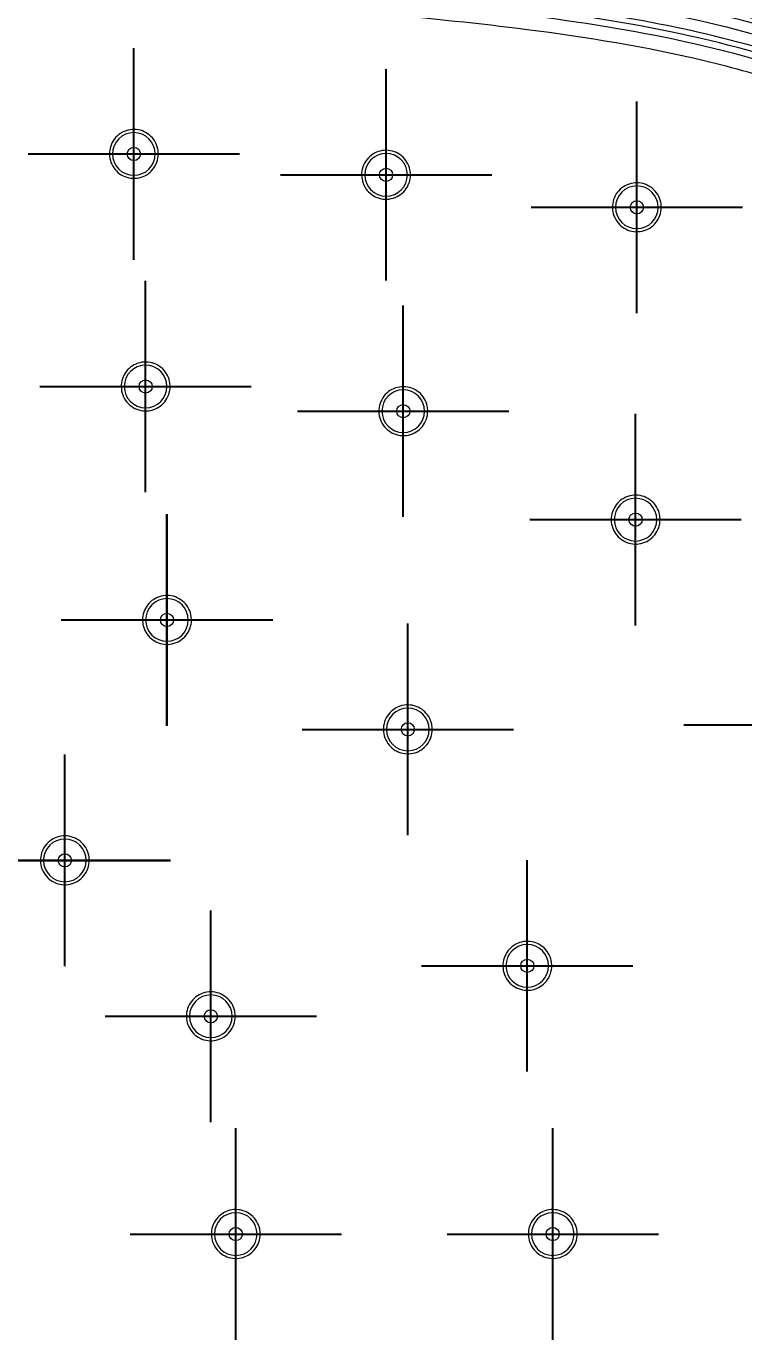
# Model space of a CAD drawing. Extents: x 16296660632 to 16296676033, y -37409619871 to -37409617369.
# Drawn here: x 16296675650.9 to 16296675705.2, y -37409617680 to -37409617580.3 of the extents above; entities that cross this region are included whole.
import ezdxf

# ---------------------------------------------------------------- set-up
doc = ezdxf.new("R2010")
doc.units = 0
doc.header["$LTSCALE"] = 10
doc.header["$MEASUREMENT"] = 0
doc.header["$PDMODE"] = 3
doc.header["$PDSIZE"] = -10
doc.linetypes.add('CENTER', pattern=[2, 1.25, -0.25, 0.25, -0.25])
doc.linetypes.add('CENTERX2', pattern=[4, 2.5, -0.5, 0.5, -0.5])
doc.layers.get('0').update_dxf_attribs({"linetype": 'CONTINUOUS'})
doc.layers.get('DEFPOINTS').update_dxf_attribs({"linetype": 'CONTINUOUS'})
doc.layers.add('1', color=7, linetype='CONTINUOUS')
doc.layers.add('중심선', color=1, linetype='CENTERX2')
doc.styles.add('Daelim Dimension', font='')
doc.styles.get('Daelim Dimension').set_extended_font_data('NanumGothic')
doc.dimstyles.new('DEFAULT', dxfattribs={"dimscale": 2, "dimtxt": 2, "dimasz": 2, "dimexe": 0, "dimexo": 2, "dimgap": 1, "dimtad": 1, "dimdec": 1, "dimzin": 9, "dimdsep": 46, "dimtxsty": 'Daelim Dimension', "dimcen": 0.5, "dimclrd": 252, "dimclre": 252, "dimclrt": 3, "dimadec": 1, "dimazin": 0, "dimtfac": 1, "dimtdec": 1, "dimtix": 1, "dimtmove": 0, "dimatfit": 3, "dimfxl": 1, "dimtolj": 1, "dimtzin": 1, "dimlwd": 9, "dimlwe": 9, "dimarcsym": 0})

# ---------------------------------------------------------------- blocks, each defined once
blk = doc.blocks.new('*D0')
at = {"color": 5, "lineweight": 9, "transparency": 16777216}
for p, q in [((16296675486.702101, -37409617667.663567), (16296675486.702101, -37409617548.656258)), ((16296675750.785561, -37409617548.656258), (16296675490.702101, -37409617548.656258)), ((16296675754.785561, -37409617667.663597), (16296675754.785561, -37409617548.656258))]:
    blk.add_line(p, q, dxfattribs=at)
at = {"color": 5, "transparency": 16777216}
for points in [[(16296675490.702101, -37409617547.989594), (16296675490.702101, -37409617549.322922), (16296675486.702101, -37409617548.656258)], [(16296675750.785561, -37409617547.989594), (16296675750.785561, -37409617549.322922), (16296675754.785561, -37409617548.656258)]]:
    blk.add_solid(points, dxfattribs=at)
at = {"layer": 'DEFPOINTS', "color": 0, "transparency": 16777216}
for p in [(16296675486.702101, -37409617548.656258), (16296675486.702101, -37409617671.663567), (16296675754.785561, -37409617671.663597)]:
    blk.add_point(p, dxfattribs=at)
at = {"color": 7, "transparency": 16777216, "insert": (16296675620.74383, -37409617539.03537), "char_height": 14, "attachment_point": 5, "style": 'Daelim Dimension'}
blk.add_mtext('\\A1;268', dxfattribs=at)
blk = doc.blocks.new('*D1')
at = {"color": 5, "lineweight": 9, "transparency": 16777216}
for p, q in [((16296675624.74378, -37409617572.621834), (16296675778.535021, -37409617572.621834)), ((16296675778.535021, -37409617576.621834), (16296675778.535021, -37409617766.705383)), ((16296675624.74951, -37409617770.705383), (16296675778.535021, -37409617770.705383))]:
    blk.add_line(p, q, dxfattribs=at)
at = {"color": 5, "transparency": 16777216}
for points in [[(16296675777.868361, -37409617576.621834), (16296675779.201691, -37409617576.621834), (16296675778.535021, -37409617572.621834)], [(16296675777.868361, -37409617766.705383), (16296675779.201691, -37409617766.705383), (16296675778.535021, -37409617770.705383)]]:
    blk.add_solid(points, dxfattribs=at)
at = {"layer": 'DEFPOINTS', "color": 0, "transparency": 16777216}
for p in [(16296675620.74378, -37409617572.621834), (16296675620.74951, -37409617770.705383), (16296675778.535021, -37409617770.705383)]:
    blk.add_point(p, dxfattribs=at)
at = {"color": 7, "transparency": 16777216, "insert": (16296675768.914141, -37409617671.663597), "char_height": 14, "attachment_point": 5, "rotation": 90, "style": 'Daelim Dimension'}
blk.add_mtext('\\A1;198', dxfattribs=at)

msp = doc.modelspace()

# ---------------------------------------------------------------- linework, layer by layer
at = {"layer": '1', "color": 7, "linetype": 'Continuous', "lineweight": 13, "extrusion": (0, 0, -1)}
for centre in [(-16296675659.031269, -37409617589.929283), (-16296675678.122761, -37409617591.510094), (-16296675697.111691, -37409617593.965858), (-16296675659.92127, -37409617607.530228), (-16296675679.42923, -37409617609.397797), (-16296675697.018551, -37409617617.602997), (-16296675661.53775, -37409617625.19519), (-16296675679.7696, -37409617633.476463), (-16296675653.80364, -37409617643.386917), (-16296675688.81745, -37409617651.368988), (-16296675664.854259, -37409617655.18705), (-16296675666.74371, -37409617671.663597), (-16296675690.74361, -37409617671.663589)]:
    msp.add_circle(centre, 1.615477, dxfattribs=at)
at = {"layer": '1', "color": 7, "linetype": 'Continuous', "lineweight": 18}
for centre in [(16296675659.031269, -37409617589.929283), (16296675678.122761, -37409617591.510094), (16296675697.111691, -37409617593.965858), (16296675659.92127, -37409617607.530228), (16296675679.42923, -37409617609.397797), (16296675697.018551, -37409617617.602997), (16296675661.53775, -37409617625.19519), (16296675679.7696, -37409617633.476463), (16296675653.80364, -37409617643.386917), (16296675688.81745, -37409617651.368988), (16296675664.854259, -37409617655.18705), (16296675666.74371, -37409617671.663597), (16296675690.74361, -37409617671.663589)]:
    msp.add_circle(centre, 0.5, dxfattribs=at)
for points, knots in [([(16296675754.785561, -37409617671.663643), (16296675754.779909, -37409617663.330978), (16296675754.181299, -37409617655.091667), (16296675751.9655, -37409617638.695297), (16296675750.38344, -37409617630.530807), (16296675745.462761, -37409617614.789963), (16296675742.07938, -37409617607.125938), (16296675732.457211, -37409617593.834534), (16296675726.049549, -37409617588.309883), (16296675711.498751, -37409617580.766281), (16296675703.423611, -37409617578.704277), (16296675691.184811, -37409617576.692993), (16296675687.059719, -37409617576.205193), (16296675678.79257, -37409617575.354019), (16296675674.65951, -37409617574.97937), (16296675653.96891, -37409617573.298691), (16296675637.353621, -37409617572.622169), (16296675620.74378, -37409617572.621857)], [0, 0, 0, 0, 0.125, 0.125, 0.25, 0.25, 0.375, 0.375, 0.5, 0.5, 0.625, 0.625, 0.6875, 0.6875, 0.75, 0.75, 1, 1, 1, 1]), ([(16296675752.312651, -37409617671.66465), (16296675752.267229, -37409617663.560966), (16296675751.7281, -37409617655.464706), (16296675749.579741, -37409617639.403069), (16296675748.050859, -37409617631.423363), (16296675743.256599, -37409617615.938164), (16296675740.05904, -37409617608.548897), (16296675730.506519, -37409617595.35051), (16296675724.098391, -37409617589.938889), (16296675709.696381, -37409617582.771233), (16296675701.66847, -37409617580.851669), (16296675689.631161, -37409617578.98304), (16296675685.593019, -37409617578.530807), (16296675677.513559, -37409617577.716812), (16296675673.46876, -37409617577.355087), (16296675653.228901, -37409617575.742622), (16296675636.987169, -37409617575.12104), (16296675620.74375, -37409617575.09288)], [0, 0, 0, 0, 0.125, 0.125, 0.25, 0.25, 0.375, 0.375, 0.5, 0.5, 0.625, 0.625, 0.6875, 0.6875, 0.75, 0.75, 1, 1, 1, 1]), ([(16296675660.8829, -37409617589.928589), (16296675660.88199, -37409617590.13649), (16296675660.845289, -37409617590.34639), (16296675660.706369, -37409617590.736832), (16296675660.60224, -37409617590.922752), (16296675660.341869, -37409617591.245163), (16296675660.182051, -37409617591.386101), (16296675659.82966, -37409617591.604088), (16296675659.63224, -37409617591.684151), (16296675659.22765, -37409617591.773163), (16296675659.01491, -37409617591.783348), (16296675658.60376, -37409617591.733437), (16296675658.39967, -37409617591.672653), (16296675658.02824, -37409617591.489517), (16296675657.85578, -37409617591.364647), (16296675657.565849, -37409617591.068916), (16296675657.44441, -37409617590.893997), (16296675657.268641, -37409617590.518929), (16296675657.21191, -37409617590.313606), (16296675657.17017, -37409617589.901413), (16296675657.18461, -37409617589.688843), (16296675657.28171, -37409617589.285973), (16296675657.36573, -37409617589.090134), (16296675657.590771, -37409617588.742119), (16296675657.73489, -37409617588.585136), (16296675658.062441, -37409617588.331306), (16296675658.25037, -37409617588.230942), (16296675658.6434, -37409617588.099899), (16296675658.853901, -37409617588.067413), (16296675659.26804, -37409617588.073853), (16296675659.477381, -37409617588.112846), (16296675659.865999, -37409617588.255951), (16296675660.050619, -37409617588.362022), (16296675660.370001, -37409617588.625641), (16296675660.50914, -37409617588.786827), (16296675660.72333, -37409617589.141342), (16296675660.80131, -37409617589.339546), (16296675660.87026, -37409617589.669189), (16296675660.883471, -37409617589.799622), (16296675660.8829, -37409617589.928589)], [0, 0, 0, 0, 0.053730558, 0.053730558, 0.107461555, 0.107461555, 0.161184284, 0.161184284, 0.214889941, 0.214889941, 0.268578042, 0.268578042, 0.322255441, 0.322255441, 0.375933604, 0.375933604, 0.429623934, 0.429623934, 0.483332885, 0.483332885, 0.537058886, 0.537058886, 0.590792649, 0.590792649, 0.644521075, 0.644521075, 0.698233218, 0.698233218, 0.751925499, 0.751925499, 0.805603474, 0.805603474, 0.859279176, 0.859279176, 0.912965422, 0.912965422, 0.966669982, 0.966669982, 1, 1, 1, 1]), ([(16296675679.97485, -37409617591.509392), (16296675679.974039, -37409617591.717293), (16296675679.937441, -37409617591.927193), (16296675679.798731, -37409617592.317673), (16296675679.694691, -37409617592.503632), (16296675679.434509, -37409617592.826157), (16296675679.27478, -37409617592.967171), (16296675678.92252, -37409617593.185333), (16296675678.72513, -37409617593.265503), (16296675678.32058, -37409617593.354721), (16296675678.10784, -37409617593.365021), (16296675677.69663, -37409617593.315323), (16296675677.4925, -37409617593.254639), (16296675677.120939, -37409617593.071678), (16296675676.9484, -37409617592.946869), (16296675676.658319, -37409617592.651268), (16296675676.536779, -37409617592.476387), (16296675676.36084, -37409617592.101387), (16296675676.30401, -37409617591.896103), (16296675676.262079, -37409617591.483932), (16296675676.276421, -37409617591.271362), (16296675676.37331, -37409617590.868477), (16296675676.45723, -37409617590.672607), (16296675676.68207, -37409617590.324509), (16296675676.826099, -37409617590.167473), (16296675677.1535, -37409617589.913483), (16296675677.341379, -37409617589.813011), (16296675677.734329, -37409617589.681763), (16296675677.94483, -37409617589.649162), (16296675678.35899, -37409617589.655388), (16296675678.568371, -37409617589.694283), (16296675678.95709, -37409617589.837196), (16296675679.141781, -37409617589.943176), (16296675679.461309, -37409617590.206673), (16296675679.60054, -37409617590.367813), (16296675679.814911, -37409617590.722237), (16296675679.892981, -37409617590.92041), (16296675679.96208, -37409617591.250023), (16296675679.975349, -37409617591.38044), (16296675679.97485, -37409617591.509392)], [0, 0, 0, 0, 0.053725625, 0.053725625, 0.107451559, 0.107451559, 0.161171598, 0.161171598, 0.214878486, 0.214878486, 0.268571128, 0.268571128, 0.322254311, 0.322254311, 0.37593695, 0.37593695, 0.429628548, 0.429628548, 0.483335081, 0.483335081, 0.53705606, 0.53705606, 0.590784342, 0.590784342, 0.644509144, 0.644509144, 0.698221073, 0.698221073, 0.751916696, 0.751916696, 0.805600186, 0.805600186, 0.859281199, 0.859281199, 0.912970177, 0.912970177, 0.966673607, 0.966673607, 1, 1, 1, 1]), ([(16296675698.96452, -37409617593.965157), (16296675698.96385, -37409617594.173042), (16296675698.927389, -37409617594.382957), (16296675698.78896, -37409617594.773491), (16296675698.685061, -37409617594.959503), (16296675698.425131, -37409617595.282181), (16296675698.26552, -37409617595.423302), (16296675697.913429, -37409617595.641724), (16296675697.71611, -37409617595.722031), (16296675697.3116, -37409617595.811562), (16296675697.098841, -37409617595.822021), (16296675696.68755, -37409617595.772614), (16296675696.483351, -37409617595.712067), (16296675696.11162, -37409617595.529343), (16296675695.938959, -37409617595.40464), (16296675695.648649, -37409617595.109192), (16296675695.526991, -37409617594.93438), (16296675695.3508, -37409617594.559486), (16296675695.29384, -37409617594.35424), (16296675695.25165, -37409617593.942108), (16296675695.265841, -37409617593.729553), (16296675695.36245, -37409617593.326637), (16296675695.44622, -37409617593.130737), (16296675695.670799, -37409617592.782516), (16296675695.814699, -37409617592.625397), (16296675696.14189, -37409617592.371178), (16296675696.329691, -37409617592.270569), (16296675696.722561, -37409617592.13903), (16296675696.933041, -37409617592.106262), (16296675697.34725, -37409617592.112183), (16296675697.55669, -37409617592.150932), (16296675697.94556, -37409617592.293587), (16296675698.13036, -37409617592.399467), (16296675698.450109, -37409617592.662781), (16296675698.58946, -37409617592.823837), (16296675698.80407, -37409617593.178146), (16296675698.882271, -37409617593.376282), (16296675698.95158, -37409617593.705833), (16296675698.96493, -37409617593.836227), (16296675698.96452, -37409617593.965157)], [0, 0, 0, 0, 0.05371838, 0.05371838, 0.107436866, 0.107436866, 0.161153107, 0.161153107, 0.214861969, 0.214861969, 0.268561384, 0.268561384, 0.322253156, 0.322253156, 0.37594253, 0.37594253, 0.429636176, 0.429636176, 0.483339204, 0.483339204, 0.537052575, 0.537052575, 0.590772346, 0.590772346, 0.644491408, 0.644491408, 0.698202969, 0.698202969, 0.751903897, 0.751903897, 0.805596101, 0.805596101, 0.859285334, 0.859285334, 0.912978288, 0.912978288, 0.966679645, 0.966679645, 1, 1, 1, 1]), ([(16296675661.773439, -37409617607.529533), (16296675661.77273, -37409617607.737411), (16296675661.73624, -37409617607.947327), (16296675661.597719, -37409617608.337868), (16296675661.49378, -37409617608.523872), (16296675661.23377, -37409617608.846519), (16296675661.07412, -37409617608.987617), (16296675660.72197, -37409617609.205971), (16296675660.52463, -37409617609.286247), (16296675660.12011, -37409617609.375687), (16296675659.90736, -37409617609.386124), (16296675659.49609, -37409617609.336617), (16296675659.29191, -37409617609.276047), (16296675658.92024, -37409617609.093262), (16296675658.74762, -37409617608.968529), (16296675658.457371, -37409617608.67305), (16296675658.335751, -37409617608.498207), (16296675658.15963, -37409617608.123291), (16296675658.102711, -37409617607.91803), (16296675658.060591, -37409617607.505882), (16296675658.074829, -37409617607.29332), (16296675658.17153, -37409617606.890411), (16296675658.255341, -37409617606.694511), (16296675658.48, -37409617606.346313), (16296675658.62394, -37409617606.189217), (16296675658.9512, -37409617605.935051), (16296675659.139021, -37409617605.834473), (16296675659.531919, -37409617605.703011), (16296675659.742411, -37409617605.670288), (16296675660.15661, -37409617605.676292), (16296675660.36603, -37409617605.71508), (16296675660.75485, -37409617605.857811), (16296675660.939619, -37409617605.963707), (16296675661.2593, -37409617606.227074), (16296675661.398609, -37409617606.388153), (16296675661.61314, -37409617606.742493), (16296675661.691311, -37409617606.94062), (16296675661.760559, -37409617607.270187), (16296675661.77388, -37409617607.400589), (16296675661.773439, -37409617607.529533)], [0, 0, 0, 0, 0.053721721, 0.053721721, 0.107443631, 0.107443631, 0.161161773, 0.161161773, 0.214869958, 0.214869958, 0.268566597, 0.268566597, 0.322254918, 0.322254918, 0.375941717, 0.375941717, 0.429634626, 0.429634626, 0.483338856, 0.483338856, 0.537054772, 0.537054772, 0.590777476, 0.590777476, 0.644498818, 0.644498818, 0.698211098, 0.698211098, 0.751910716, 0.751910716, 0.805599909, 0.805599909, 0.85928565, 0.85928565, 0.912976306, 0.912976306, 0.966677801, 0.966677801, 1, 1, 1, 1]), ([(16296675681.282141, -37409617609.397102), (16296675681.281509, -37409617609.60498), (16296675681.24511, -37409617609.814903), (16296675681.10676, -37409617610.205482), (16296675681.00292, -37409617610.391518), (16296675680.743071, -37409617610.714256), (16296675680.583481, -37409617610.855431), (16296675680.231449, -37409617611.073936), (16296675680.03414, -37409617611.154297), (16296675679.62965, -37409617611.243927), (16296675679.416889, -37409617611.254448), (16296675679.005581, -37409617611.205139), (16296675678.801359, -37409617611.144653), (16296675678.429581, -37409617610.962013), (16296675678.256901, -37409617610.837341), (16296675677.96652, -37409617610.541946), (16296675677.84482, -37409617610.367157), (16296675677.66855, -37409617609.992317), (16296675677.611549, -37409617609.787079), (16296675677.56926, -37409617609.374969), (16296675677.58341, -37409617609.162407), (16296675677.67993, -37409617608.759483), (16296675677.763651, -37409617608.563568), (16296675677.98814, -37409617608.215286), (16296675678.132, -37409617608.058144), (16296675678.459129, -37409617607.803833), (16296675678.64691, -37409617607.703171), (16296675679.039749, -37409617607.571518), (16296675679.250231, -37409617607.538696), (16296675679.664459, -37409617607.544518), (16296675679.873911, -37409617607.583221), (16296675680.262819, -37409617607.725792), (16296675680.447651, -37409617607.831627), (16296675680.76745, -37409617608.094856), (16296675680.906839, -37409617608.255898), (16296675681.121519, -37409617608.610153), (16296675681.19976, -37409617608.808258), (16296675681.26914, -37409617609.137787), (16296675681.28252, -37409617609.268173), (16296675681.282141, -37409617609.397102)], [0, 0, 0, 0, 0.053717904, 0.053717904, 0.107435869, 0.107435869, 0.161152368, 0.161152368, 0.214862307, 0.214862307, 0.268563299, 0.268563299, 0.322256616, 0.322256616, 0.375946846, 0.375946846, 0.429640142, 0.429640142, 0.483341593, 0.483341593, 0.537052802, 0.537052802, 0.590770911, 0.590770911, 0.644489734, 0.644489734, 0.698202645, 0.698202645, 0.751905788, 0.751905788, 0.8055999, 0.8055999, 0.859289829, 0.859289829, 0.912982088, 0.912982088, 0.966681856, 0.966681856, 1, 1, 1, 1]), ([(16296675698.872549, -37409617617.602303), (16296675698.872089, -37409617617.810158), (16296675698.83584, -37409617618.020103), (16296675698.697809, -37409617618.410744), (16296675698.59412, -37409617618.596832), (16296675698.33456, -37409617618.919762), (16296675698.17511, -37409617619.061043), (16296675697.823271, -37409617619.279839), (16296675697.62603, -37409617619.360367), (16296675697.2216, -37409617619.45034), (16296675697.008829, -37409617619.461037), (16296675696.597429, -37409617619.412064), (16296675696.393129, -37409617619.35173), (16296675696.02116, -37409617619.16935), (16296675695.84836, -37409617619.044807), (16296675695.55773, -37409617618.749611), (16296675695.4359, -37409617618.574913), (16296675695.25934, -37409617618.200157), (16296675695.20219, -37409617617.99498), (16296675695.159611, -37409617617.582916), (16296675695.17359, -37409617617.370361), (16296675695.2698, -37409617616.967407), (16296675695.353359, -37409617616.771446), (16296675695.577539, -37409617616.423042), (16296675695.72127, -37409617616.265778), (16296675696.04817, -37409617616.011223), (16296675696.235849, -37409617615.910408), (16296675696.62859, -37409617615.778427), (16296675696.83906, -37409617615.74543), (16296675697.253321, -37409617615.7509), (16296675697.462839, -37409617615.789436), (16296675697.85191, -37409617615.931717), (16296675698.03685, -37409617616.037422), (16296675698.35689, -37409617616.300453), (16296675698.49641, -37409617616.461403), (16296675698.711361, -37409617616.815514), (16296675698.789761, -37409617617.013557), (16296675698.859369, -37409617617.343033), (16296675698.872841, -37409617617.473381), (16296675698.872549, -37409617617.602303)], [0, 0, 0, 0, 0.053710635, 0.053710635, 0.107421137, 0.107421137, 0.161133679, 0.161133679, 0.214845376, 0.214845376, 0.268553032, 0.268553032, 0.32225502, 0.32225502, 0.375952197, 0.375952197, 0.429647717, 0.429647717, 0.48334568, 0.48334568, 0.537049153, 0.537049153, 0.590758607, 0.590758607, 0.644471654, 0.644471654, 0.698184266, 0.698184266, 0.751892782, 0.751892782, 0.805595586, 0.805595586, 0.859293646, 0.859293646, 0.912989842, 0.912989842, 0.966687624, 0.966687624, 1, 1, 1, 1]), ([(16296675663.39039, -37409617625.194504), (16296675663.389879, -37409617625.402367), (16296675663.35359, -37409617625.612297), (16296675663.215469, -37409617626.002937), (16296675663.111731, -37409617626.189034), (16296675662.85207, -37409617626.511917), (16296675662.692579, -37409617626.653183), (16296675662.340679, -37409617626.871887), (16296675662.143419, -37409617626.95237), (16296675661.738979, -37409617627.042252), (16296675661.52622, -37409617627.052887), (16296675661.11487, -37409617627.003838), (16296675660.910601, -37409617626.943466), (16296675660.538691, -37409617626.761032), (16296675660.365919, -37409617626.636459), (16296675660.075359, -37409617626.341217), (16296675659.95356, -37409617626.166496), (16296675659.777069, -37409617625.791733), (16296675659.719959, -37409617625.58651), (16296675659.67745, -37409617625.174423), (16296675659.691481, -37409617624.961853), (16296675659.787781, -37409617624.558884), (16296675659.871389, -37409617624.362923), (16296675660.095671, -37409617624.014526), (16296675660.239441, -37409617623.8573), (16296675660.56642, -37409617623.602814), (16296675660.754129, -37409617623.502037), (16296675661.146891, -37409617623.370148), (16296675661.357361, -37409617623.337196), (16296675661.771601, -37409617623.342773), (16296675661.981079, -37409617623.381348), (16296675662.3701, -37409617623.523689), (16296675662.555, -37409617623.629433), (16296675662.874981, -37409617623.892487), (16296675663.01446, -37409617624.053459), (16296675663.229349, -37409617624.407608), (16296675663.307699, -37409617624.605682), (16296675663.37726, -37409617624.935181), (16296675663.390711, -37409617625.065559), (16296675663.39039, -37409617625.194504)], [0, 0, 0, 0, 0.053714304, 0.053714304, 0.107428636, 0.107428636, 0.161142165, 0.161142165, 0.214851072, 0.214851072, 0.268553455, 0.268553455, 0.322250111, 0.322250111, 0.375944294, 0.375944294, 0.429640394, 0.429640394, 0.483342144, 0.483342144, 0.537050895, 0.537050895, 0.590764863, 0.590764863, 0.644479804, 0.644479804, 0.698190933, 0.698190933, 0.751895194, 0.751895194, 0.805592709, 0.805592709, 0.859286685, 0.859286685, 0.912981849, 0.912981849, 0.966682216, 0.966682216, 1, 1, 1, 1]), ([(16296675681.62327, -37409617633.475769), (16296675681.62289, -37409617633.683617), (16296675681.586729, -37409617633.89357), (16296675681.44887, -37409617634.284271), (16296675681.345261, -37409617634.470413), (16296675681.08584, -37409617634.793457), (16296675680.926451, -37409617634.934807), (16296675680.574711, -37409617635.153763), (16296675680.37751, -37409617635.234383), (16296675679.973129, -37409617635.324539), (16296675679.760361, -37409617635.335327), (16296675679.348949, -37409617635.286537), (16296675679.144621, -37409617635.226303), (16296675678.77256, -37409617635.044098), (16296675678.599701, -37409617634.919617), (16296675678.308929, -37409617634.624557), (16296675678.187019, -37409617634.44989), (16296675678.01029, -37409617634.075218), (16296675677.953051, -37409617633.870049), (16296675677.910299, -37409617633.457993), (16296675677.924191, -37409617633.24543), (16296675678.020229, -37409617632.84243), (16296675678.10371, -37409617632.646439), (16296675678.32774, -37409617632.297928), (16296675678.471399, -37409617632.14061), (16296675678.79818, -37409617631.885902), (16296675678.985821, -37409617631.785011), (16296675679.37849, -37409617631.652847), (16296675679.58894, -37409617631.619759), (16296675680.00321, -37409617631.625038), (16296675680.21274, -37409617631.663483), (16296675680.601879, -37409617631.80558), (16296675680.786869, -37409617631.911201), (16296675681.107031, -37409617632.174088), (16296675681.24663, -37409617632.334976), (16296675681.46174, -37409617632.689011), (16296675681.54022, -37409617632.887032), (16296675681.60998, -37409617633.216476), (16296675681.62351, -37409617633.34684), (16296675681.62327, -37409617633.475769)], [0, 0, 0, 0, 0.05370931, 0.05370931, 0.107418517, 0.107418517, 0.161129288, 0.161129288, 0.214839364, 0.214839364, 0.268546325, 0.268546325, 0.32224897, 0.32224897, 0.375947929, 0.375947929, 0.429645526, 0.429645526, 0.483344826, 0.483344826, 0.537048236, 0.537048236, 0.590756299, 0.590756299, 0.644467363, 0.644467363, 0.698178361, 0.698178361, 0.751886301, 0.751886301, 0.805589694, 0.805589694, 0.85928916, 0.85928916, 0.912986992, 0.912986992, 0.966686044, 0.966686044, 1, 1, 1, 1]), ([(16296675655.65617, -37409617643.386223), (16296675655.655849, -37409617643.594078), (16296675655.619749, -37409617643.804047), (16296675655.482, -37409617644.194794), (16296675655.37845, -37409617644.380966), (16296675655.11912, -37409617644.704086), (16296675654.95977, -37409617644.845497), (16296675654.608101, -37409617645.064552), (16296675654.410931, -37409617645.145233), (16296675654.00658, -37409617645.235519), (16296675653.793831, -37409617645.246384), (16296675653.38241, -37409617645.197739), (16296675653.17807, -37409617645.137573), (16296675652.80595, -37409617644.95549), (16296675652.633051, -37409617644.831078), (16296675652.342171, -37409617644.536102), (16296675652.22019, -37409617644.361473), (16296675652.043341, -37409617643.986847), (16296675651.986031, -37409617643.781677), (16296675651.94314, -37409617643.369614), (16296675651.95697, -37409617643.157043), (16296675652.0529, -37409617642.75399), (16296675652.13632, -37409617642.557961), (16296675652.36026, -37409617642.209373), (16296675652.50386, -37409617642.05201), (16296675652.83057, -37409617641.797211), (16296675653.018169, -37409617641.696259), (16296675653.410801, -37409617641.563972), (16296675653.621229, -37409617641.530823), (16296675654.03549, -37409617641.535957), (16296675654.245029, -37409617641.574333), (16296675654.634211, -37409617641.716301), (16296675654.819229, -37409617641.821854), (16296675655.13949, -37409617642.084633), (16296675655.27914, -37409617642.245483), (16296675655.494381, -37409617642.599449), (16296675655.572929, -37409617642.797447), (16296675655.64279, -37409617643.126907), (16296675655.656361, -37409617643.257278), (16296675655.65617, -37409617643.386223)], [0, 0, 0, 0, 0.053709157, 0.053709157, 0.107418307, 0.107418307, 0.16112744, 0.16112744, 0.214834658, 0.214834658, 0.268538794, 0.268538794, 0.32223995, 0.32223995, 0.375939476, 0.375939476, 0.429639457, 0.429639457, 0.483341862, 0.483341862, 0.537047664, 0.537047664, 0.590756342, 0.590756342, 0.644466027, 0.644466027, 0.698174332, 0.698174332, 0.751879476, 0.751879476, 0.805581149, 0.805581149, 0.859280646, 0.859280646, 0.912980217, 0.912980217, 0.966681998, 0.966681998, 1, 1, 1, 1]), ([(16296675690.671949, -37409617651.368294), (16296675690.671761, -37409617651.576134), (16296675690.635811, -37409617651.786102), (16296675690.49832, -37409617652.176903), (16296675690.394899, -37409617652.363129), (16296675690.135811, -37409617652.686394), (16296675689.97657, -37409617652.827904), (16296675689.62508, -37409617653.047188), (16296675689.427971, -37409617653.127998), (16296675689.02368, -37409617653.218567), (16296675688.81093, -37409617653.229591), (16296675688.399441, -37409617653.181229), (16296675688.19504, -37409617653.121193), (16296675687.822769, -37409617652.939346), (16296675687.649771, -37409617652.815033), (16296675687.35869, -37409617652.520218), (16296675687.236589, -37409617652.345657), (16296675687.059509, -37409617651.971138), (16296675687.002069, -37409617651.766006), (16296675686.958929, -37409617651.353996), (16296675686.97263, -37409617651.141434), (16296675687.068279, -37409617650.738358), (16296675687.151569, -37409617650.542297), (16296675687.37525, -37409617650.193604), (16296675687.51873, -37409617650.036163), (16296675687.84524, -37409617649.781143), (16296675688.032761, -37409617649.680069), (16296675688.425289, -37409617649.547508), (16296675688.63571, -37409617649.514198), (16296675689.04999, -37409617649.519058), (16296675689.259569, -37409617649.557281), (16296675689.64889, -37409617649.698997), (16296675689.834, -37409617649.804443), (16296675690.154449, -37409617650.067039), (16296675690.29422, -37409617650.227814), (16296675690.50968, -37409617650.581657), (16296675690.58835, -37409617650.779617), (16296675690.658409, -37409617651.109009), (16296675690.67207, -37409617651.239357), (16296675690.671949, -37409617651.368294)], [0, 0, 0, 0, 0.05370315, 0.05370315, 0.10740614, 0.10740614, 0.161111869, 0.161111869, 0.214820341, 0.214820341, 0.268529823, 0.268529823, 0.322238071, 0.322238071, 0.37594334, 0.37594334, 0.429645213, 0.429645213, 0.483344832, 0.483344832, 0.537044381, 0.537044381, 0.590746064, 0.590746064, 0.644451072, 0.644451072, 0.698159074, 0.698159074, 0.751868437, 0.751868437, 0.80557701, 0.80557701, 0.859283058, 0.859283058, 0.912985944, 0.912985944, 0.966686338, 0.966686338, 1, 1, 1, 1]), ([(16296675666.707479, -37409617655.186363), (16296675666.7073, -37409617655.394203), (16296675666.67136, -37409617655.604179), (16296675666.53389, -37409617655.99501), (16296675666.43046, -37409617656.181252), (16296675666.17137, -37409617656.504539), (16296675666.012131, -37409617656.646049), (16296675665.660629, -37409617656.865356), (16296675665.46353, -37409617656.946167), (16296675665.05925, -37409617657.036758), (16296675664.8465, -37409617657.047783), (16296675664.43503, -37409617656.999443), (16296675664.23064, -37409617656.939407), (16296675663.85837, -37409617656.757591), (16296675663.685369, -37409617656.633293), (16296675663.394279, -37409617656.338509), (16296675663.272169, -37409617656.163963), (16296675663.09506, -37409617655.789436), (16296675663.037609, -37409617655.584312), (16296675662.99444, -37409617655.172279), (16296675663.008129, -37409617654.959686), (16296675663.103769, -37409617654.556587), (16296675663.18705, -37409617654.360519), (16296675663.41073, -37409617654.011803), (16296675663.55422, -37409617653.85434), (16296675663.88073, -37409617653.599312), (16296675664.068251, -37409617653.49823), (16296675664.460779, -37409617653.365662), (16296675664.67119, -37409617653.332352), (16296675665.085461, -37409617653.337189), (16296675665.295031, -37409617653.375397), (16296675665.68434, -37409617653.517097), (16296675665.86945, -37409617653.622528), (16296675666.189899, -37409617653.885094), (16296675666.32967, -37409617654.045853), (16296675666.54516, -37409617654.399689), (16296675666.62384, -37409617654.597641), (16296675666.693939, -37409617654.927048), (16296675666.70759, -37409617655.057411), (16296675666.707479, -37409617655.186363)], [0, 0, 0, 0, 0.053705742, 0.053705742, 0.107411427, 0.107411427, 0.161118035, 0.161118035, 0.21482486, 0.21482486, 0.268530899, 0.268530899, 0.322235447, 0.322235447, 0.375938405, 0.375938405, 0.429640371, 0.429640371, 0.483342418, 0.483342418, 0.537045639, 0.537045639, 0.590750623, 0.590750623, 0.644457143, 0.644457143, 0.698164239, 0.698164239, 0.751870683, 0.751870683, 0.805575577, 0.805575577, 0.859278765, 0.859278765, 0.912980854, 0.912980854, 0.966682892, 0.966682892, 1, 1, 1, 1]), ([(16296675668.597099, -37409617671.662903), (16296675668.597099, -37409617671.870743), (16296675668.56134, -37409617672.08075), (16296675668.42421, -37409617672.471687), (16296675668.32095, -37409617672.65802), (16296675668.062149, -37409617672.981529), (16296675667.90304, -37409617673.123177), (16296675667.55175, -37409617673.342781), (16296675667.354719, -37409617673.423782), (16296675666.950541, -37409617673.514732), (16296675666.73781, -37409617673.52594), (16296675666.3263, -37409617673.477966), (16296675666.121849, -37409617673.418137), (16296675665.749411, -37409617673.236656), (16296675665.5763, -37409617673.112511), (16296675665.284929, -37409617672.817978), (16296675665.162661, -37409617672.643532), (16296675664.98521, -37409617672.269157), (16296675664.92758, -37409617672.064072), (16296675664.884041, -37409617671.652069), (16296675664.897539, -37409617671.439484), (16296675664.99284, -37409617671.036293), (16296675665.075939, -37409617670.840141), (16296675665.29932, -37409617670.491226), (16296675665.442659, -37409617670.333649), (16296675665.76893, -37409617670.078346), (16296675665.95636, -37409617669.977097), (16296675666.348749, -37409617669.844177), (16296675666.55912, -37409617669.810669), (16296675666.973391, -37409617669.815132), (16296675667.183001, -37409617669.853157), (16296675667.572439, -37409617669.994499), (16296675667.75765, -37409617670.099762), (16296675668.07835, -37409617670.362053), (16296675668.218269, -37409617670.522682), (16296675668.43408, -37409617670.876343), (16296675668.512939, -37409617671.074226), (16296675668.58333, -37409617671.403587), (16296675668.597099, -37409617671.533951), (16296675668.597099, -37409617671.662903)], [0, 0, 0, 0, 0.053703511, 0.053703511, 0.107407004, 0.107407004, 0.16111084, 0.16111084, 0.214815329, 0.214815329, 0.268520466, 0.268520466, 0.32222597, 0.32222597, 0.375931384, 0.375931384, 0.42963626, 0.42963626, 0.483340377, 0.483340377, 0.537043863, 0.537043863, 0.590747155, 0.590747155, 0.644450785, 0.644450785, 0.69815512, 0.69815512, 0.751860183, 0.751860183, 0.805565672, 0.805565672, 0.859271114, 0.859271114, 0.912976085, 0.912976085, 0.966680378, 0.966680378, 1, 1, 1, 1]), ([(16296675692.59836, -37409617671.662903), (16296675692.59836, -37409617671.870728), (16296675692.562599, -37409617672.080719), (16296675692.42548, -37409617672.471626), (16296675692.322241, -37409617672.657951), (16296675692.063459, -37409617672.981453), (16296675691.904369, -37409617673.123093), (16296675691.553089, -37409617673.342712), (16296675691.356079, -37409617673.423714), (16296675690.951891, -37409617673.514687), (16296675690.739161, -37409617673.525909), (16296675690.327641, -37409617673.477959), (16296675690.123171, -37409617673.418121), (16296675689.750719, -37409617673.236649), (16296675689.577591, -37409617673.112503), (16296675689.286209, -37409617672.817963), (16296675689.163931, -37409617672.643509), (16296675688.986481, -37409617672.269127), (16296675688.92885, -37409617672.064056), (16296675688.885321, -37409617671.652061), (16296675688.898821, -37409617671.439484), (16296675688.99411, -37409617671.036324), (16296675689.077209, -37409617670.840187), (16296675689.30055, -37409617670.491287), (16296675689.44389, -37409617670.333717), (16296675689.77013, -37409617670.078407), (16296675689.95755, -37409617669.97715), (16296675690.34993, -37409617669.844223), (16296675690.560301, -37409617669.810699), (16296675690.974581, -37409617669.81514), (16296675691.1842, -37409617669.853157), (16296675691.57366, -37409617669.994492), (16296675691.758881, -37409617670.099747), (16296675692.079599, -37409617670.362053), (16296675692.21953, -37409617670.522682), (16296675692.435341, -37409617670.876343), (16296675692.5142, -37409617671.074242), (16296675692.584591, -37409617671.403587), (16296675692.59836, -37409617671.533951), (16296675692.59836, -37409617671.662903)], [0, 0, 0, 0, 0.053699883, 0.053699883, 0.107399671, 0.107399671, 0.161101231, 0.161101231, 0.214806086, 0.214806086, 0.268514058, 0.268514058, 0.322223611, 0.322223611, 0.375932513, 0.375932513, 0.429638798, 0.429638798, 0.483341638, 0.483341638, 0.537041723, 0.537041723, 0.590740973, 0.590740973, 0.644441682, 0.644441682, 0.698145489, 0.698145489, 0.751852657, 0.751852657, 0.805561971, 0.805561971, 0.859271291, 0.859271291, 0.912978489, 0.912978489, 0.966682367, 0.966682367, 1, 1, 1, 1]), ([(16296675620.74378, -37409617770.705383), (16296675637.353609, -37409617770.705063), (16296675653.968901, -37409617770.028526), (16296675674.659491, -37409617768.347839), (16296675678.792549, -37409617767.97319), (16296675687.0597, -37409617767.122009), (16296675691.18479, -37409617766.634209), (16296675703.42359, -37409617764.62291), (16296675711.49872, -37409617762.560913), (16296675726.049509, -37409617755.017319), (16296675732.457161, -37409617749.492683), (16296675742.079309, -37409617736.201279), (16296675745.46269, -37409617728.53727), (16296675750.38336, -37409617712.796417), (16296675751.96542, -37409617704.631943), (16296675754.18121, -37409617688.23558), (16296675754.779819, -37409617679.996277), (16296675754.78546, -37409617671.663643)], [0, 0, 0, 0, 0.25, 0.25, 0.3125, 0.3125, 0.375, 0.375, 0.5, 0.5, 0.625, 0.625, 0.75, 0.75, 0.875, 0.875, 1, 1, 1, 1])]:
    msp.add_open_spline(points, degree=3, knots=knots, dxfattribs=at)
at = {"layer": '1', "color": 7, "linetype": 'Continuous', "lineweight": 13}
for points, knots in [([(16296675620.74378, -37409617572.658867), (16296675637.35261, -37409617572.659187), (16296675653.966881, -37409617573.335663), (16296675674.656231, -37409617575.016243), (16296675678.78912, -37409617575.390877), (16296675687.055519, -37409617576.241982), (16296675691.17988, -37409617576.729713), (16296675699.33687, -37409617578.070198), (16296675703.37104, -37409617578.922943), (16296675711.26874, -37409617581.230743), (16296675715.12195, -37409617582.686371), (16296675722.3922, -37409617586.455498), (16296675725.823231, -37409617588.777321), (16296675732.053431, -37409617594.139763), (16296675734.834299, -37409617597.181236), (16296675739.642241, -37409617603.822594), (16296675741.693001, -37409617607.414787), (16296675745.202009, -37409617614.878326), (16296675746.65799, -37409617618.737541), (16296675750.347219, -37409617630.539093), (16296675751.928989, -37409617638.701721), (16296675754.144381, -37409617655.09507), (16296675754.74287, -37409617663.33271), (16296675754.74851, -37409617671.663597)], [0, 0, 0, 0, 0.24999992, 0.24999992, 0.312499924, 0.312499924, 0.374999928, 0.374999928, 0.437499932, 0.437499932, 0.499999936, 0.499999936, 0.56249994, 0.56249994, 0.624999944, 0.624999944, 0.687499948, 0.687499948, 0.749999952, 0.749999952, 0.87499996, 0.87499996, 1, 1, 1, 1]), ([(16296675620.743771, -37409617573.787727), (16296675628.91773, -37409617573.787857), (16296675637.087561, -37409617573.950851), (16296675653.414841, -37409617574.604881), (16296675661.58287, -37409617575.07962), (16296675677.87212, -37409617576.418098), (16296675686.04673, -37409617577.09594), (16296675698.16514, -37409617578.99382), (16296675702.18222, -37409617579.80555), (16296675710.07472, -37409617582.014717), (16296675713.995701, -37409617583.430069), (16296675721.428459, -37409617587.178993), (16296675724.854139, -37409617589.463432), (16296675731.172661, -37409617594.841873), (16296675733.983009, -37409617597.913521), (16296675738.76651, -37409617604.555031), (16296675740.81896, -37409617608.172142), (16296675744.282261, -37409617615.615448), (16296675745.7073, -37409617619.439659), (16296675749.303471, -37409617631.068916), (16296675750.858841, -37409617639.163719), (16296675753.031281, -37409617655.337448), (16296675753.615749, -37409617663.515877), (16296675753.619659, -37409617671.664131)], [0, 0, 0, 0, 0.125000022, 0.125000022, 0.25000019, 0.25000019, 0.375000357, 0.375000357, 0.437500441, 0.437500441, 0.500000525, 0.500000525, 0.562500609, 0.562500609, 0.625000692, 0.625000692, 0.687500776, 0.687500776, 0.75000086, 0.75000086, 0.875001027, 0.875001027, 1, 1, 1, 1]), ([(16296675754.393101, -37409617671.663841), (16296675754.3892, -37409617663.479347), (16296675753.80208, -37409617655.265503), (16296675751.62122, -37409617639.030258), (16296675750.06008, -37409617630.896927), (16296675746.437401, -37409617619.182983), (16296675745.00075, -37409617615.325912), (16296675741.50312, -37409617607.808853), (16296675739.427271, -37409617604.1492), (16296675734.576269, -37409617597.413658), (16296675731.721029, -37409617594.292702), (16296675725.30934, -37409617588.835411), (16296675721.832121, -37409617586.516327), (16296675714.28812, -37409617582.711304), (16296675710.320129, -37409617581.280243), (16296675702.353901, -37409617579.050438), (16296675698.307859, -37409617578.233421), (16296675686.122049, -37409617576.324638), (16296675677.945499, -37409617575.648216), (16296675661.63269, -37409617574.307518), (16296675653.45631, -37409617573.832481), (16296675637.108021, -37409617573.177597), (16296675628.928011, -37409617573.01442), (16296675620.74378, -37409617573.014282)], [0, 0, 0, 0, 0.125000149, 0.125000149, 0.250000148, 0.250000148, 0.312500148, 0.312500148, 0.375000148, 0.375000148, 0.437500147, 0.437500147, 0.500000147, 0.500000147, 0.562500147, 0.562500147, 0.625000147, 0.625000147, 0.750000146, 0.750000146, 0.875000146, 0.875000146, 1, 1, 1, 1]), ([(16296675752.721729, -37409617671.664627), (16296675752.70363, -37409617669.806328), (16296675752.6675, -37409617666.096619), (16296675752.390301, -37409617660.546417), (16296675751.95841, -37409617655.021889), (16296675750.954679, -37409617645.86219), (16296675748.88275, -37409617633.039436), (16296675743.94434, -37409617615.690323), (16296675736.33816, -37409617601.295052), (16296675726.387239, -37409617591.508347), (16296675717.72541, -37409617585.944641), (16296675708.357809, -37409617582.264832), (16296675698.82756, -37409617579.953278), (16296675689.140261, -37409617578.483109), (16296675679.402149, -37409617577.448593), (16296675669.643841, -37409617576.631958), (16296675659.879271, -37409617575.900124), (16296675648.47666, -37409617575.256416), (16296675637.574909, -37409617574.875443), (16296675627.785021, -37409617574.706329), (16296675622.88933, -37409617574.691963), (16296675620.74374, -37409617574.685661)], [0, 0, 0, 0, 0.028585965, 0.057065791, 0.085467752, 0.113817604, 0.198819016, 0.284874419, 0.390905313, 0.444269231, 0.497993055, 0.548118607, 0.598377898, 0.648564662, 0.69875033, 0.74900693, 0.799201771, 0.849380242, 0.924687797, 0.966993514, 1, 1, 1, 1]), ([(16296675620.74378, -37409617575.579582), (16296675637.26329, -37409617575.606033), (16296675653.806219, -37409617576.252068), (16296675674.40032, -37409617577.923019), (16296675678.520691, -37409617578.296173), (16296675686.724581, -37409617579.141876), (16296675690.792721, -37409617579.623009), (16296675702.76762, -37409617581.590477), (16296675710.54834, -37409617583.601372), (16296675720.8461, -37409617588.939346), (16296675724.09115, -37409617591.134712), (16296675729.978291, -37409617596.201736), (16296675732.593969, -37409617599.061577), (16296675739.437639, -37409617608.509369), (16296675742.711, -37409617615.887238), (16296675747.497881, -37409617631.191902), (16296675749.058809, -37409617639.210564), (16296675751.23719, -37409617655.3629), (16296675751.78808, -37409617663.491982), (16296675751.831711, -37409617671.663048)], [0, 0, 0, 0, 0.25, 0.25, 0.3125, 0.3125, 0.375, 0.375, 0.5, 0.5, 0.5625, 0.5625, 0.625, 0.625, 0.75, 0.75, 0.875, 0.875, 1, 1, 1, 1]), ([(16296675750.738831, -37409617671.663818), (16296675750.723, -37409617669.987183), (16296675750.68498, -37409617665.960388), (16296675750.26298, -37409617657.921806), (16296675749.196369, -37409617647.582153), (16296675747.24571, -37409617635.677101), (16296675744.32777, -37409617623.980087), (16296675740.08251, -37409617612.681793), (16296675734.0739, -37409617602.171371), (16296675725.71608, -37409617593.340797), (16296675716.89049, -37409617587.789543), (16296675708.86376, -37409617584.652046), (16296675700.06041, -37409617582.186913), (16296675689.671, -37409617580.516319), (16296675676.118851, -37409617579.147003), (16296675660.21526, -37409617577.860977), (16296675641.171671, -37409617576.867691), (16296675627.523081, -37409617576.73513), (16296675620.743759, -37409617576.669281)], [0, 0, 0, 0, 0.02620619, 0.062939853, 0.125775585, 0.188584057, 0.251368602, 0.313904367, 0.376736411, 0.439299375, 0.501969062, 0.537919108, 0.573736974, 0.644676828, 0.702017532, 0.78667328, 0.894039565, 1, 1, 1, 1]), ([(16296675754.74851, -37409617671.663597), (16296675754.74287, -37409617679.994499), (16296675754.144381, -37409617688.23214), (16296675751.928989, -37409617704.625488), (16296675750.347219, -37409617712.788116), (16296675746.65799, -37409617724.589668), (16296675745.202009, -37409617728.448883), (16296675741.693001, -37409617735.912407), (16296675739.642241, -37409617739.504623), (16296675734.834299, -37409617746.145973), (16296675732.053431, -37409617749.187447), (16296675725.823231, -37409617754.549889), (16296675722.3922, -37409617756.871712), (16296675715.12195, -37409617760.640839), (16296675711.26874, -37409617762.096474), (16296675703.37104, -37409617764.404266), (16296675699.33687, -37409617765.257011), (16296675691.17988, -37409617766.597504), (16296675687.055519, -37409617767.085228), (16296675678.78912, -37409617767.936333), (16296675674.656231, -37409617768.310966), (16296675653.966881, -37409617769.991547), (16296675637.35261, -37409617770.668022), (16296675620.74378, -37409617770.668327)], [0, 0, 0, 0, 0.125000012, 0.125000012, 0.250000024, 0.250000024, 0.31250003, 0.31250003, 0.375000036, 0.375000036, 0.437500042, 0.437500042, 0.500000048, 0.500000048, 0.562500054, 0.562500054, 0.62500006, 0.62500006, 0.687500066, 0.687500066, 0.750000072, 0.750000072, 1, 1, 1, 1]), ([(16296675620.743799, -37409617766.657928), (16296675624.93342, -37409617766.63298), (16296675633.179079, -37409617766.583893), (16296675645.342991, -37409617766.196457), (16296675657.099819, -37409617765.609497), (16296675669.88343, -37409617764.715637), (16296675681.608379, -37409617763.671288), (16296675693.512131, -37409617762.256638), (16296675704.23184, -37409617760.256401), (16296675713.73839, -37409617756.987007), (16296675720.768141, -37409617753.106728), (16296675725.61952, -37409617749.555603), (16296675730.07262, -37409617745.451332), (16296675737.687651, -37409617736.134079), (16296675742.64797, -37409617724.865677), (16296675745.80999, -37409617713.312111), (16296675747.538521, -37409617705.511429), (16296675748.940611, -37409617697.353668), (16296675749.84882, -37409617689.409477), (16296675750.38483, -37409617683.083832), (16296675750.684601, -37409617677.354607), (16296675750.722879, -37409617673.337639), (16296675750.738831, -37409617671.663818)], [0, 0, 0, 0, 0.065498482, 0.1289086, 0.190245596, 0.249521171, 0.329244745, 0.374250949, 0.43690365, 0.499465913, 0.530340389, 0.56211717, 0.593240526, 0.62475561, 0.749749777, 0.781031003, 0.812225414, 0.874589415, 0.91034495, 0.937200387, 0.973832194, 1, 1, 1, 1]), ([(16296675620.743799, -37409617768.641548), (16296675628.848989, -37409617768.641411), (16296675636.94655, -37409617768.480957), (16296675653.12624, -37409617767.83757), (16296675661.209829, -37409617767.370949), (16296675677.355169, -37409617766.055183), (16296675685.444799, -37409617765.383987), (16296675697.491171, -37409617763.545479), (16296675701.50473, -37409617762.75576), (16296675709.42515, -37409617760.582619), (16296675713.276079, -37409617759.212044), (16296675720.622231, -37409617755.587791), (16296675724.14875, -37409617753.267128), (16296675730.38726, -37409617747.991837), (16296675733.185341, -37409617744.985847), (16296675740.44256, -37409617734.905991), (16296675743.693501, -37409617727.390694), (16296675748.514641, -37409617711.73838), (16296675750.004629, -37409617703.805061), (16296675752.14048, -37409617687.848381), (16296675752.716459, -37409617679.796333), (16296675752.721729, -37409617671.664627)], [0, 0, 0, 0, 0.125001275, 0.125001275, 0.250002844, 0.250002844, 0.375004414, 0.375004414, 0.437505199, 0.437505199, 0.500005983, 0.500005983, 0.562506768, 0.562506768, 0.625007553, 0.625007553, 0.750009122, 0.750009122, 0.875010692, 0.875010692, 1, 1, 1, 1]), ([(16296675753.619659, -37409617671.664131), (16296675753.614651, -37409617679.800278), (16296675753.040159, -37409617687.915482), (16296675750.86297, -37409617704.140579), (16296675749.333639, -37409617712.188957), (16296675744.45606, -37409617727.905533), (16296675741.18597, -37409617735.419533), (16296675733.895479, -37409617745.531578), (16296675731.08848, -37409617748.561447), (16296675724.824341, -37409617753.884697), (16296675721.31999, -37409617756.216904), (16296675713.890421, -37409617759.935867), (16296675710.035339, -37409617761.32357), (16296675702.16732, -37409617763.525757), (16296675698.137489, -37409617764.338829), (16296675685.973709, -37409617766.24054), (16296675677.83939, -37409617766.912064), (16296675661.558241, -37409617768.249237), (16296675653.39831, -37409617768.723183), (16296675637.074261, -37409617769.376694), (16296675628.91044, -37409617769.539337), (16296675620.743811, -37409617769.539482)], [0, 0, 0, 0, 0.124994187, 0.124994187, 0.249995018, 0.249995018, 0.374995848, 0.374995848, 0.437496263, 0.437496263, 0.499996679, 0.499996679, 0.562497094, 0.562497094, 0.624997509, 0.624997509, 0.749998339, 0.749998339, 0.87499917, 0.87499917, 1, 1, 1, 1]), ([(16296675620.74382, -37409617770.312927), (16296675628.92071, -37409617770.312782), (16296675637.094721, -37409617770.14994), (16296675653.439739, -37409617769.495583), (16296675661.607889, -37409617769.021347), (16296675677.912701, -37409617767.681931), (16296675686.04863, -37409617767.011909), (16296675698.2801, -37409617765.099251), (16296675702.33873, -37409617764.280983), (16296675710.28051, -37409617762.058098), (16296675714.181511, -37409617760.655083), (16296675721.722059, -37409617756.8806), (16296675725.2792, -37409617754.512901), (16296675731.635361, -37409617749.111961), (16296675734.48736, -37409617746.033363), (16296675741.88114, -37409617735.777397), (16296675745.17679, -37409617728.191658), (16296675750.09062, -37409617712.360252), (16296675751.62537, -37409617704.273956), (16296675753.81101, -37409617687.987129), (16296675754.38809, -37409617679.836746), (16296675754.393101, -37409617671.664413)], [0, 0, 0, 0, 0.125000749, 0.125000749, 0.250001399, 0.250001399, 0.375002049, 0.375002049, 0.437502373, 0.437502373, 0.500002698, 0.500002698, 0.562503023, 0.562503023, 0.625003348, 0.625003348, 0.750003998, 0.750003998, 0.875004647, 0.875004647, 1, 1, 1, 1]), ([(16296675751.83407, -37409617671.689079), (16296675751.811291, -37409617673.71302), (16296675751.75815, -37409617678.435402), (16296675751.26321, -37409617686.516563), (16296675750.40449, -37409617694.556389), (16296675749.286289, -37409617701.868446), (16296675748.16217, -37409617707.801651), (16296675746.84046, -37409617713.701897), (16296675744.0756, -37409617723.823669), (16296675739.82922, -37409617734.039963), (16296675734.180929, -37409617742.216301), (16296675731.023161, -37409617745.916229), (16296675728.320681, -37409617748.598061), (16296675723.539829, -37409617752.640648), (16296675716.53694, -37409617756.996841), (16296675706.606039, -37409617760.674973), (16296675695.61113, -37409617763.102097), (16296675683.205641, -37409617764.618179), (16296675669.481871, -37409617765.853622), (16296675654.42148, -37409617766.884247), (16296675638.026119, -37409617767.604568), (16296675626.64933, -37409617767.699303), (16296675620.74378, -37409617767.748466)], [0, 0, 0, 0, 0.031353091, 0.07315513, 0.125369166, 0.156555964, 0.187723375, 0.218908521, 0.25018229, 0.350337271, 0.388066098, 0.40369959, 0.425645269, 0.44695892, 0.500630808, 0.552322558, 0.610293784, 0.67467886, 0.745810285, 0.823759892, 0.908515899, 1, 1, 1, 1])]:
    msp.add_open_spline(points, degree=3, knots=knots, dxfattribs=at)
at = {"layer": '중심선', "linetype": 'CENTER'}
for p, q in [((16296675659.031269, -37409617597.929283), (16296675659.031269, -37409617581.929283)), ((16296675659.03227, -37409617597.921051), (16296675659.03227, -37409617581.921051)), ((16296675678.122761, -37409617599.510094), (16296675678.122761, -37409617583.510094)), ((16296675678.124201, -37409617599.502724), (16296675678.124201, -37409617583.502724)), ((16296675697.111691, -37409617601.965858), (16296675697.111691, -37409617585.965858)), ((16296675697.113819, -37409617601.95974), (16296675697.113819, -37409617585.95974)), ((16296675651.031269, -37409617589.929283), (16296675667.031269, -37409617589.929283)), ((16296675651.03227, -37409617589.921051), (16296675667.03227, -37409617589.921051)), ((16296675670.122761, -37409617591.510094), (16296675686.122761, -37409617591.510094)), ((16296675670.124201, -37409617591.502724), (16296675686.124201, -37409617591.502724)), ((16296675689.111691, -37409617593.965858), (16296675705.111691, -37409617593.965858)), ((16296675689.113819, -37409617593.95974), (16296675705.113819, -37409617593.95974)), ((16296675659.92127, -37409617615.530228), (16296675659.92127, -37409617599.530228)), ((16296675659.92276, -37409617615.523788), (16296675659.92276, -37409617599.523788)), ((16296675679.42923, -37409617617.397797), (16296675679.42923, -37409617601.397797)), ((16296675679.43144, -37409617617.392128), (16296675679.43144, -37409617601.392128)), ((16296675651.92127, -37409617607.530228), (16296675667.92127, -37409617607.530228)), ((16296675651.92276, -37409617607.523788), (16296675667.92276, -37409617607.523788)), ((16296675671.42923, -37409617609.397797), (16296675687.42923, -37409617609.397797)), ((16296675671.43144, -37409617609.392128), (16296675687.43144, -37409617609.392128)), ((16296675697.018551, -37409617625.602997), (16296675697.018551, -37409617609.602997)), ((16296675697.02183, -37409617625.59874), (16296675697.02183, -37409617609.59874)), ((16296675661.53775, -37409617633.19519), (16296675661.53775, -37409617617.19519)), ((16296675661.539671, -37409617633.190552), (16296675661.539671, -37409617617.190552)), ((16296675689.018551, -37409617617.602997), (16296675705.018551, -37409617617.602997)), ((16296675689.02183, -37409617617.59874), (16296675705.02183, -37409617617.59874)), ((16296675653.53775, -37409617625.19519), (16296675669.53775, -37409617625.19519)), ((16296675653.539671, -37409617625.190552), (16296675669.539671, -37409617625.190552)), ((16296675679.7696, -37409617641.476463), (16296675679.7696, -37409617625.476463)), ((16296675679.77253, -37409617641.472992), (16296675679.77253, -37409617625.472992)), ((16296675671.7696, -37409617633.476463), (16296675687.7696, -37409617633.476463)), ((16296675671.77253, -37409617633.472992), (16296675687.77253, -37409617633.472992)), ((16296675700.674801, -37409617633.122047), (16296675716.674801, -37409617633.122047)), ((16296675700.679251, -37409617633.119362), (16296675716.679251, -37409617633.119362)), ((16296675653.80364, -37409617651.386917), (16296675653.80364, -37409617635.386917)), ((16296675653.805401, -37409617651.38401), (16296675653.805401, -37409617635.38401)), ((16296675645.80364, -37409617643.386917), (16296675661.80364, -37409617643.386917)), ((16296675645.805401, -37409617643.38401), (16296675661.805401, -37409617643.38401)), ((16296675688.81745, -37409617659.368988), (16296675688.81745, -37409617643.368988)), ((16296675688.82119, -37409617659.367264), (16296675688.82119, -37409617643.367264)), ((16296675664.854259, -37409617663.18705), (16296675664.854259, -37409617647.18705)), ((16296675664.85672, -37409617663.18541), (16296675664.85672, -37409617647.18541)), ((16296675680.81745, -37409617651.368988), (16296675696.81745, -37409617651.368988)), ((16296675680.82119, -37409617651.367264), (16296675696.82119, -37409617651.367264)), ((16296675656.854259, -37409617655.18705), (16296675672.854259, -37409617655.18705)), ((16296675656.85672, -37409617655.18541), (16296675672.85672, -37409617655.18541)), ((16296675666.74371, -37409617679.663597), (16296675666.74371, -37409617663.663597)), ((16296675666.74633, -37409617679.663567), (16296675666.74633, -37409617663.663567)), ((16296675690.74361, -37409617679.663589), (16296675690.74361, -37409617663.663589)), ((16296675690.747601, -37409617679.663567), (16296675690.747601, -37409617663.663567)), ((16296675658.74371, -37409617671.663597), (16296675674.74371, -37409617671.663597)), ((16296675658.74633, -37409617671.663567), (16296675674.74633, -37409617671.663567)), ((16296675682.74361, -37409617671.663589), (16296675698.74361, -37409617671.663589)), ((16296675682.747601, -37409617671.663567), (16296675698.747601, -37409617671.663567))]:
    msp.add_line(p, q, dxfattribs=at)

# ---------------------------------------------------------------- dimensions: what is measured, and where the dimension line sits
dim = msp.add_linear_dim(base=(16296675486.702101, -37409617548.656258), p1=(16296675754.785561, -37409617671.663597), p2=(16296675486.702101, -37409617671.663567), text='268', dimstyle='DEFAULT', override={"dimtxt": 7, "dimclrd": 5, "dimclre": 5, "dimclrt": 7})
dim.commit()
dim.dimension.update_dxf_attribs({"geometry": '*D0', "text_midpoint": (16296675620.74383, -37409617539.03537)})
dim = msp.add_linear_dim(base=(16296675778.535021, -37409617770.705383), p1=(16296675620.74378, -37409617572.621834), p2=(16296675620.74951, -37409617770.705383), angle=90, text='198', dimstyle='DEFAULT', override={"dimtxt": 7, "dimclrd": 5, "dimclre": 5, "dimclrt": 7})
dim.commit()
dim.dimension.update_dxf_attribs({"geometry": '*D1', "text_midpoint": (16296675768.914141, -37409617671.663597)})

doc.saveas('drawing.dxf')
